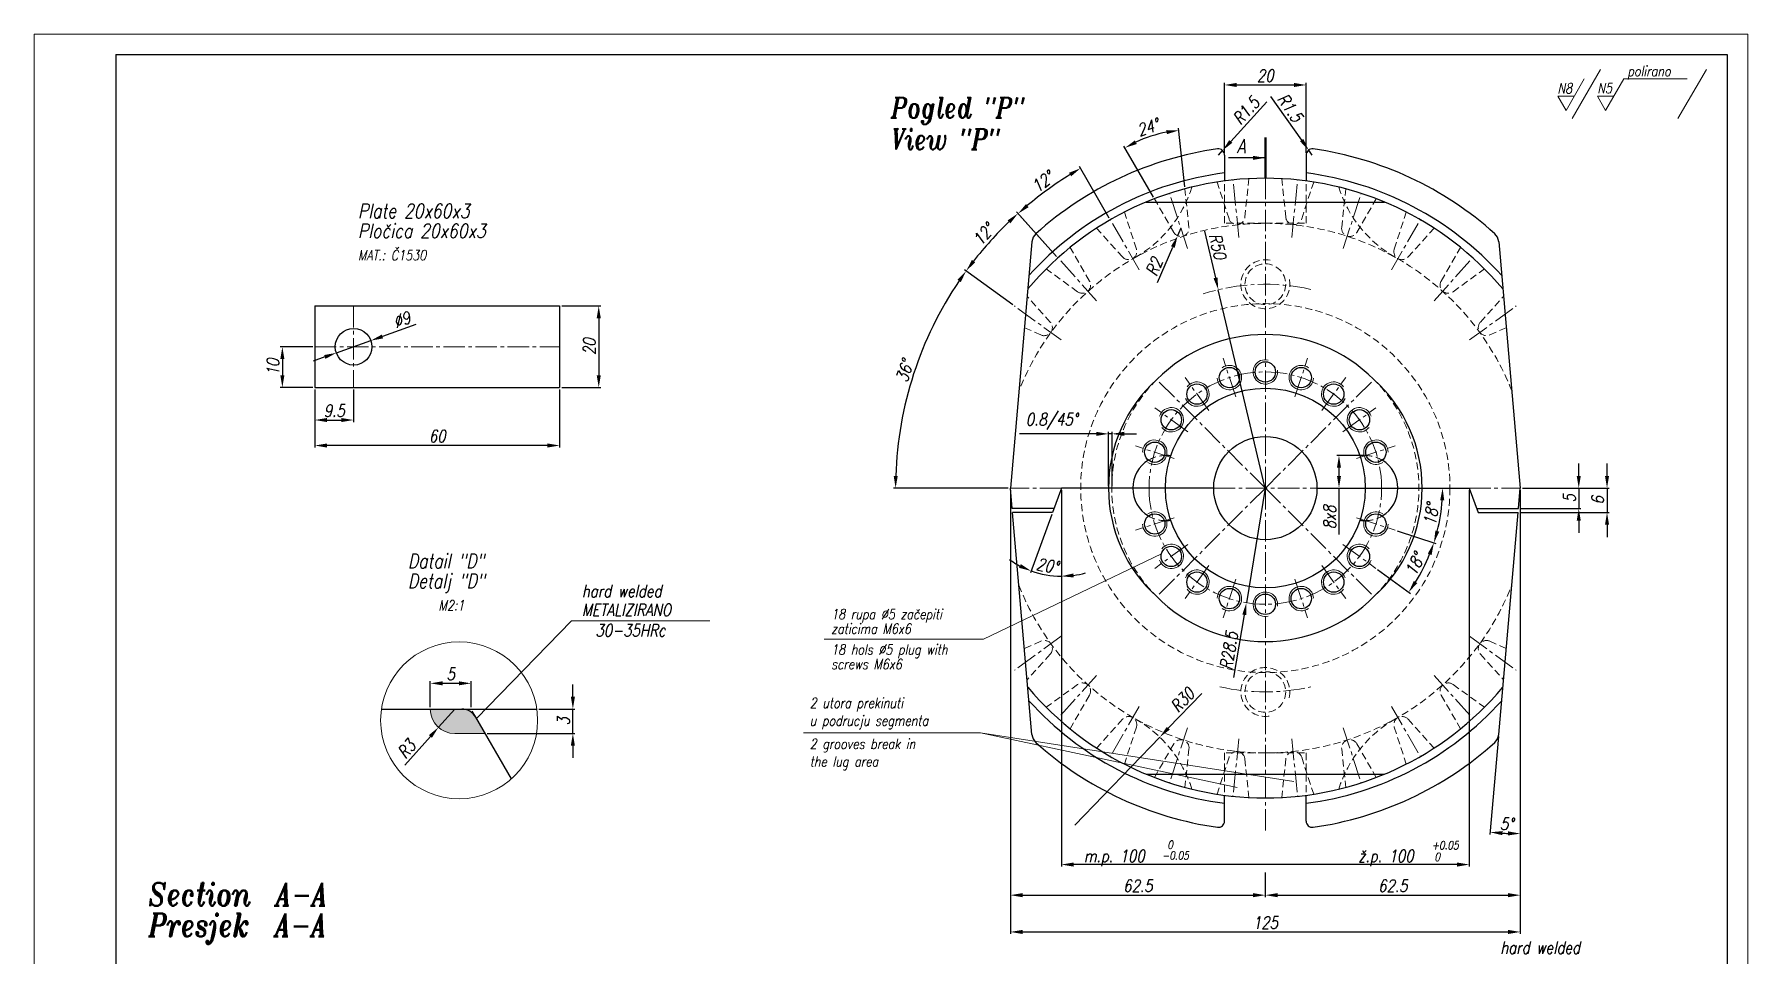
# Model space of a CAD drawing. Extents: x 39 to 1392, y 12 to 642.
# Drawn here: x 459.4 to 879.4, y 387.2 to 613 of the extents above; entities that cross this region are included whole.
import ezdxf

# ---------------------------------------------------------------- set-up
doc = ezdxf.new("R2010")
doc.units = 0
doc.header["$LTSCALE"] = 7
doc.header["$MEASUREMENT"] = 0
doc.linetypes.add('CENTER2', pattern=[1.125, 0.75, -0.125, 0.125, -0.125])
doc.linetypes.add('HIDDEN', pattern=[0.375, 0.25, -0.125])
doc.layers.get('0').update_dxf_attribs({"linetype": 'CONTINUOUS', "lineweight": 15})
for name, color, linetype, lineweight in [('1', 1, 'CENTER2', 15), ('2', 2, 'HIDDEN', 15), ('3', 3, 'CONTINUOUS', 30), ('4', 5, 'CONTINUOUS', 50), ('ENGLISH', 252, 'CONTINUOUS', 18)]:
    doc.layers.add(name, color=color, linetype=linetype, lineweight=lineweight)
doc.styles.add('ITALICT', font='ITALICT.shx', dxfattribs={"width": 0.8, "height": 3})
doc.dimstyles.get("Standard").update_dxf_attribs({"dimtxt": 3, "dimasz": 3, "dimexe": 0.5, "dimexo": 0.5, "dimgap": 0.8, "dimtad": 1, "dimdsep": 46, "dimtxsty": 'ITALICT', "dimcen": 0.09, "dimazin": 2, "dimtfac": 1, "dimtmove": 0, "dimatfit": 3, "dimfxl": 1, "dimtolj": 1, "dimtzin": 0, "dimarcsym": 0})

# ---------------------------------------------------------------- blocks, each defined once
blk = doc.blocks.new('*D4')
at = {"color": 0, "lineweight": -2}
for p, q in [((751.16, 583.84), (751.16, 601.02)), ((771.16, 583.84), (771.16, 601.02)), ((754.16, 600.52), (768.16, 600.52))]:
    blk.add_line(p, q, dxfattribs=at)
at = {"color": 0}
for points in [[(754.16, 601.02), (754.16, 600.02), (751.16, 600.52)], [(768.16, 601.02), (768.16, 600.02), (771.16, 600.52)]]:
    blk.add_solid(points, dxfattribs=at)
at = {"color": 0, "insert": (761.16, 602.82), "char_height": 3, "attachment_point": 5, "style": 'ITALICT'}
blk.add_mtext('\\A1;20', dxfattribs=at)
blk = doc.blocks.new('*D5')
at = {"color": 0, "lineweight": -2}
for p, q in [((740.46, 565.36), (739.67, 563.53)), ((734.77, 552.11), (738.49, 560.77))]:
    blk.add_line(p, q, dxfattribs=at)
at = {"color": 0}
blk.add_solid([(738.03, 560.97), (738.95, 560.57), (739.67, 563.53)], dxfattribs=at)
at = {"color": 0, "insert": (733.92, 555.96), "char_height": 3, "attachment_point": 5, "rotation": 66.7596, "style": 'ITALICT'}
blk.add_mtext('\\A1;R2', dxfattribs=at)
blk = doc.blocks.new('*D6')
at = {"color": 0, "lineweight": -2}
for p, q in [((719.71, 514.95), (700.94, 514.95)), ((722.71, 502.14), (722.71, 515.45)), ((723.59, 514.95), (722.71, 514.95)), ((723.59, 502.14), (723.59, 515.45)), ((726.59, 514.95), (729.59, 514.95))]:
    blk.add_line(p, q, dxfattribs=at)
at = {"color": 0}
for points in [[(719.71, 515.45), (719.71, 514.45), (722.71, 514.95)], [(726.59, 515.45), (726.59, 514.45), (723.59, 514.95)]]:
    blk.add_solid(points, dxfattribs=at)
at = {"color": 0, "insert": (708.83, 518.03), "char_height": 3, "attachment_point": 5, "style": 'ITALICT'}
blk.add_mtext('\\A1;0.8/45%%d', dxfattribs=at)
blk = doc.blocks.new('*D7')
at = {"color": 0, "lineweight": -2}
for p, q in [((837.99, 504.64), (837.99, 507.64)), ((824.16, 501.64), (838.49, 501.64)), ((837.99, 501.64), (837.99, 496.64)), ((823.73, 496.64), (838.49, 496.64)), ((837.99, 493.64), (837.99, 490.64))]:
    blk.add_line(p, q, dxfattribs=at)
at = {"color": 0}
for points in [[(837.49, 504.64), (838.49, 504.64), (837.99, 501.64)], [(837.49, 493.64), (838.49, 493.64), (837.99, 496.64)]]:
    blk.add_solid(points, dxfattribs=at)
at = {"color": 0, "insert": (835.69, 499.14), "char_height": 3, "attachment_point": 5, "rotation": 90, "style": 'ITALICT'}
blk.add_mtext('\\A1;5', dxfattribs=at)
blk = doc.blocks.new('*D8')
at = {"color": 0, "lineweight": -2}
for p, q in [((844.92, 504.64), (844.92, 507.64)), ((838.49, 501.64), (845.42, 501.64)), ((844.92, 501.64), (844.92, 495.64)), ((823.64, 495.64), (845.42, 495.64)), ((844.92, 492.64), (844.92, 489.64))]:
    blk.add_line(p, q, dxfattribs=at)
at = {"color": 0}
for points in [[(844.42, 504.64), (845.42, 504.64), (844.92, 501.64)], [(844.42, 492.64), (845.42, 492.64), (844.92, 495.64)]]:
    blk.add_solid(points, dxfattribs=at)
at = {"color": 0, "insert": (842.62, 498.64), "char_height": 3, "attachment_point": 5, "rotation": 90, "style": 'ITALICT'}
blk.add_mtext('\\A1;6', dxfattribs=at)
blk = doc.blocks.new('*D9')
at = {"color": 0, "lineweight": -2}
for p, q in [((709.98, 558.49), (700.19, 569.37)), ((699.27, 546.61), (687.44, 555.21))]:
    blk.add_line(p, q, dxfattribs=at)
blk.add_arc((761.16, 501.64), 90.63, 133.8967, 142.1033, dxfattribs=at)
at = {"color": 0}
for points in [[(697.99, 567.32), (698.67, 566.58), (700.52, 568.99)], [(690.05, 557.01), (689.25, 557.61), (687.84, 554.91)]]:
    blk.add_solid(points, dxfattribs=at)
at = {"color": 0, "insert": (692.11, 563.83), "char_height": 3, "attachment_point": 5, "rotation": 48, "style": 'ITALICT'}
blk.add_mtext('\\A1;12°', dxfattribs=at)
blk = doc.blocks.new('*D10')
at = {"color": 0, "lineweight": -2}
for p, q in [((722.91, 567.89), (715.62, 580.52)), ((709.98, 558.49), (700.22, 569.33))]:
    blk.add_line(p, q, dxfattribs=at)
blk.add_arc((761.16, 501.64), 90.58, 121.8976, 130.1024, dxfattribs=at)
at = {"color": 0}
for points in [[(713.04, 578.98), (713.56, 578.12), (715.87, 580.09)], [(703.14, 570.55), (702.49, 571.31), (700.55, 568.96)]]:
    blk.add_solid(points, dxfattribs=at)
at = {"color": 0, "insert": (706.57, 576.79), "char_height": 3, "attachment_point": 5, "rotation": 36, "style": 'ITALICT'}
blk.add_mtext('\\A1;12°', dxfattribs=at)
blk = doc.blocks.new('*D11')
at = {"color": 0, "lineweight": -2}
for p, q in [((746.22, 564.7), (748.94, 553.22)), ((761.16, 501.64), (749.64, 550.3))]:
    blk.add_line(p, q, dxfattribs=at)
at = {"color": 0}
blk.add_solid([(749.43, 553.33), (748.46, 553.1), (749.64, 550.3)], dxfattribs=at)
at = {"color": 0, "insert": (749.48, 560.95), "char_height": 3, "attachment_point": 5, "rotation": 283.33, "style": 'ITALICT'}
blk.add_mtext('\\A1;R50', dxfattribs=at)
blk = doc.blocks.new('*D12')
at = {"color": 0, "lineweight": -2}
for p, q in [((823.66, 461.79), (823.66, 416.4)), ((818.33, 440.71), (816.23, 416.72))]:
    blk.add_line(p, q, dxfattribs=at)
blk.add_arc((823.66, 501.64), 84.74, 267.0284, 267.9716, dxfattribs=at)
at = {"color": 0}
for points in [[(819.24, 416.52), (819.31, 417.51), (816.28, 417.22)], [(820.67, 417.45), (820.66, 416.45), (823.66, 416.9)]]:
    blk.add_solid(points, dxfattribs=at)
at = {"color": 0, "insert": (820.34, 419.27), "char_height": 3, "attachment_point": 5, "rotation": 357.6891, "style": 'ITALICT'}
blk.add_mtext('\\A1;5°', dxfattribs=at)
blk = doc.blocks.new('*D13')
at = {"color": 0, "lineweight": -2}
for p, q in [((698.66, 501.14), (698.66, 401.3)), ((761.16, 407.34), (761.16, 401.3)), ((701.66, 401.8), (758.16, 401.8))]:
    blk.add_line(p, q, dxfattribs=at)
at = {"color": 0}
for points in [[(701.66, 402.3), (701.66, 401.3), (698.66, 401.8)], [(758.16, 402.3), (758.16, 401.3), (761.16, 401.8)]]:
    blk.add_solid(points, dxfattribs=at)
at = {"color": 0, "insert": (729.91, 404.1), "char_height": 3, "attachment_point": 5, "style": 'ITALICT'}
blk.add_mtext('\\A1;62.5', dxfattribs=at)
blk = doc.blocks.new('*D14')
at = {"color": 0, "lineweight": -2}
for p, q in [((823.66, 501.14), (823.66, 401.3)), ((761.16, 407.34), (761.16, 401.3)), ((764.16, 401.8), (820.66, 401.8))]:
    blk.add_line(p, q, dxfattribs=at)
at = {"color": 0}
for points in [[(764.16, 402.3), (764.16, 401.3), (761.16, 401.8)], [(820.66, 402.3), (820.66, 401.3), (823.66, 401.8)]]:
    blk.add_solid(points, dxfattribs=at)
at = {"color": 0, "insert": (792.41, 404.1), "char_height": 3, "attachment_point": 5, "style": 'ITALICT'}
blk.add_mtext('\\A1;62.5', dxfattribs=at)
blk = doc.blocks.new('*D15')
at = {"color": 0, "lineweight": -2}
for p, q in [((698.66, 501.14), (698.66, 392.28)), ((823.66, 501.14), (823.66, 392.28)), ((701.66, 392.78), (820.66, 392.78))]:
    blk.add_line(p, q, dxfattribs=at)
at = {"color": 0}
for points in [[(701.66, 393.28), (701.66, 392.28), (698.66, 392.78)], [(820.66, 393.28), (820.66, 392.28), (823.66, 392.78)]]:
    blk.add_solid(points, dxfattribs=at)
at = {"color": 0, "insert": (761.16, 395.08), "char_height": 3, "attachment_point": 5, "style": 'ITALICT'}
blk.add_mtext('\\A1;125', dxfattribs=at)
blk = doc.blocks.new('*D46')
at = {"color": 0, "lineweight": -2}
for p, q in [((741.4, 575.54), (739.89, 589.89)), ((733.72, 573.04), (726.5, 585.54))]:
    blk.add_line(p, q, dxfattribs=at)
blk.add_arc((743.43, 556.22), 33.36, 101.1548, 114.8452, dxfattribs=at)
at = {"color": 0}
for points in [[(736.9, 589.44), (737.05, 588.45), (739.95, 589.39)], [(729.65, 586.04), (729.19, 586.93), (726.75, 585.1)]]:
    blk.add_solid(points, dxfattribs=at)
at = {"color": 0, "insert": (732.41, 590.13), "char_height": 3, "attachment_point": 5, "rotation": 18, "style": 'ITALICT'}
blk.add_mtext('\\A1;24°', dxfattribs=at)
blk = doc.blocks.new('*D48')
at = {"color": 0, "lineweight": -2}
for p, q in [((762.41, 597.73), (770.05, 587)), ((772.66, 583.34), (771.79, 584.56))]:
    blk.add_line(p, q, dxfattribs=at)
at = {"color": 0}
blk.add_solid([(770.46, 587.29), (769.65, 586.71), (771.79, 584.56)], dxfattribs=at)
at = {"color": 0, "insert": (767.23, 594.92), "char_height": 3, "attachment_point": 5, "rotation": 305.4766, "style": 'ITALICT'}
blk.add_mtext('\\A1;R1.5', dxfattribs=at)
blk = doc.blocks.new('*D49')
at = {"color": 0, "lineweight": -2}
for p, q in [((761.55, 596.42), (752.69, 586.67)), ((749.66, 583.34), (750.67, 584.45))]:
    blk.add_line(p, q, dxfattribs=at)
at = {"color": 0}
blk.add_solid([(752.32, 587), (753.06, 586.33), (750.67, 584.45)], dxfattribs=at)
at = {"color": 0, "insert": (756.43, 594.2), "char_height": 3, "attachment_point": 5, "rotation": 47.732, "style": 'ITALICT'}
blk.add_mtext('\\A1;R1.5', dxfattribs=at)
blk = doc.blocks.new('*D63')
at = {"color": 0, "lineweight": -2}
for p, q in [((711.16, 501.14), (711.16, 408.81)), ((811.16, 501.14), (811.16, 408.81)), ((808.16, 409.31), (714.16, 409.31))]:
    blk.add_line(p, q, dxfattribs=at)
at = {"color": 0}
for points in [[(714.16, 409.81), (714.16, 408.81), (711.16, 409.31)], [(808.16, 409.81), (808.16, 408.81), (811.16, 409.31)]]:
    blk.add_solid(points, dxfattribs=at)
blk = doc.blocks.new('*D64')
at = {"color": 0, "lineweight": -2}
for p, q in [((785.16, 509.64), (778.72, 509.64)), ((779.22, 506.64), (779.22, 504.64)), ((779.22, 501.64), (779.22, 490.3))]:
    blk.add_line(p, q, dxfattribs=at)
at = {"color": 0}
for points in [[(778.72, 506.64), (779.72, 506.64), (779.22, 509.64)], [(778.72, 504.64), (779.72, 504.64), (779.22, 501.64)]]:
    blk.add_solid(points, dxfattribs=at)
at = {"color": 0, "insert": (776.92, 494.47), "char_height": 3, "attachment_point": 5, "rotation": 90, "style": 'ITALICT'}
blk.add_mtext('\\A1;8x8', dxfattribs=at)
blk = doc.blocks.new('*D65')
at = {"color": 0, "lineweight": -2}
for p, q in [((588.69, 546.32), (598.27, 546.32)), ((597.77, 543.32), (597.77, 529.32)), ((588.69, 526.32), (598.27, 526.32))]:
    blk.add_line(p, q, dxfattribs=at)
at = {"color": 0}
for points in [[(597.27, 543.32), (598.27, 543.32), (597.77, 546.32)], [(597.27, 529.32), (598.27, 529.32), (597.77, 526.32)]]:
    blk.add_solid(points, dxfattribs=at)
at = {"color": 0, "insert": (595.47, 536.32), "char_height": 3, "attachment_point": 5, "rotation": 90, "style": 'ITALICT'}
blk.add_mtext('\\A1;20', dxfattribs=at)
blk = doc.blocks.new('*D66')
at = {"color": 0, "lineweight": -2}
for p, q in [((528.19, 525.82), (528.19, 511.59)), ((588.19, 525.82), (588.19, 511.59)), ((585.19, 512.09), (531.19, 512.09))]:
    blk.add_line(p, q, dxfattribs=at)
at = {"color": 0}
for points in [[(531.19, 512.59), (531.19, 511.59), (528.19, 512.09)], [(585.19, 512.59), (585.19, 511.59), (588.19, 512.09)]]:
    blk.add_solid(points, dxfattribs=at)
at = {"color": 0, "insert": (558.19, 514.39), "char_height": 3, "attachment_point": 5, "style": 'ITALICT'}
blk.add_mtext('\\A1;60', dxfattribs=at)
blk = doc.blocks.new('*D67')
at = {"color": 0, "lineweight": -2}
for p, q in [((528.19, 525.82), (528.19, 517.84)), ((537.69, 525.82), (537.69, 517.84)), ((531.19, 518.34), (534.69, 518.34))]:
    blk.add_line(p, q, dxfattribs=at)
at = {"color": 0}
for points in [[(531.19, 518.84), (531.19, 517.84), (528.19, 518.34)], [(534.69, 518.84), (534.69, 517.84), (537.69, 518.34)]]:
    blk.add_solid(points, dxfattribs=at)
at = {"color": 0, "insert": (532.94, 520.64), "char_height": 3, "attachment_point": 5, "style": 'ITALICT'}
blk.add_mtext('\\A1;9.5', dxfattribs=at)
blk = doc.blocks.new('*D68')
at = {"color": 0, "lineweight": -2}
for p, q in [((527.69, 536.32), (519.72, 536.32)), ((520.22, 533.32), (520.22, 529.32)), ((527.69, 526.32), (519.72, 526.32))]:
    blk.add_line(p, q, dxfattribs=at)
at = {"color": 0}
for points in [[(519.72, 533.32), (520.72, 533.32), (520.22, 536.32)], [(519.72, 529.32), (520.72, 529.32), (520.22, 526.32)]]:
    blk.add_solid(points, dxfattribs=at)
at = {"color": 0, "insert": (517.92, 531.32), "char_height": 3, "attachment_point": 5, "rotation": 90, "style": 'ITALICT'}
blk.add_mtext('\\A1;10', dxfattribs=at)
blk = doc.blocks.new('*D69')
at = {"color": 0, "lineweight": -2}
for p, q in [((533.45, 534.81), (541.93, 537.83)), ((552.97, 541.75), (544.76, 538.83)), ((530.62, 533.81), (527.8, 532.8))]:
    blk.add_line(p, q, dxfattribs=at)
at = {"color": 0}
for points in [[(544.59, 539.3), (544.92, 538.36), (541.93, 537.83)], [(530.46, 534.28), (530.79, 533.34), (533.45, 534.81)]]:
    blk.add_solid(points, dxfattribs=at)
at = {"color": 0, "insert": (549.5, 542.96), "char_height": 3, "attachment_point": 5, "rotation": 19.5748, "style": 'ITALICT'}
blk.add_mtext('\\A1;∅9', dxfattribs=at)
blk = doc.blocks.new('*D73')
at = {"color": 0, "lineweight": -2}
for p, q in [((699.27, 546.61), (687.43, 555.21)), ((698.16, 501.64), (670.03, 501.64))]:
    blk.add_line(p, q, dxfattribs=at)
blk.add_arc((761.16, 501.64), 90.64, 145.8965, 178.1035, dxfattribs=at)
at = {"color": 0}
for points in [[(685.7, 552.75), (686.52, 552.18), (687.84, 554.92)], [(671.07, 504.64), (670.07, 504.65), (670.53, 501.64)]]:
    blk.add_solid(points, dxfattribs=at)
at = {"color": 0, "insert": (672.77, 530.36), "char_height": 3, "attachment_point": 5, "rotation": 72, "style": 'ITALICT'}
blk.add_mtext('\\A1;36°', dxfattribs=at)
blk = doc.blocks.new('*D74')
at = {"color": 0, "lineweight": -2}
for p, q in [((745.56, 451.24), (737.38, 442.73)), ((714.5, 418.95), (735.3, 440.57))]:
    blk.add_line(p, q, dxfattribs=at)
at = {"color": 0}
blk.add_solid([(737.02, 443.08), (737.74, 442.39), (735.3, 440.57)], dxfattribs=at)
at = {"color": 0, "insert": (740.85, 449.66), "char_height": 3, "attachment_point": 5, "rotation": 46.1102, "style": 'ITALICT'}
blk.add_mtext('\\A1;R30', dxfattribs=at)
blk = doc.blocks.new('*D87')
at = {"color": 0, "lineweight": -2}
for p, q in [((761.16, 501.64), (756.51, 473.53)), ((753.48, 455.2), (756.02, 470.57))]:
    blk.add_line(p, q, dxfattribs=at)
at = {"color": 0}
blk.add_solid([(755.53, 470.65), (756.52, 470.49), (756.51, 473.53)], dxfattribs=at)
at = {"color": 0, "insert": (752.24, 461.78), "char_height": 3, "attachment_point": 5, "rotation": 80.6045, "style": 'ITALICT'}
blk.add_mtext('\\A1;R28.5', dxfattribs=at)
blk = doc.blocks.new('*D88')
at = {"color": 0, "lineweight": -2}
blk.add_line((793.5, 491.14), (802.97, 488.06), dxfattribs=at)
blk.add_arc((761.16, 501.64), 43.46, 345.9561, 356.0439, dxfattribs=at)
at = {"color": 0}
for points in [[(804.02, 498.66), (805.02, 498.63), (804.62, 501.64)], [(803.8, 490.96), (802.84, 491.24), (802.49, 488.22)]]:
    blk.add_solid(points, dxfattribs=at)
at = {"color": 0, "insert": (801.81, 495.21), "char_height": 3, "attachment_point": 5, "rotation": 81, "style": 'ITALICT'}
blk.add_mtext('\\A1;18°', dxfattribs=at)
blk = doc.blocks.new('*D89')
at = {"color": 0, "lineweight": -2}
for p, q in [((793.5, 491.14), (802.95, 488.07)), ((788.67, 481.66), (796.71, 475.82))]:
    blk.add_line(p, q, dxfattribs=at)
blk.add_arc((761.16, 501.64), 43.43, 327.9583, 338.0417, dxfattribs=at)
at = {"color": 0}
for points in [[(800.98, 485.57), (801.92, 485.23), (802.47, 488.22)], [(798.4, 478.32), (797.57, 478.88), (796.3, 476.11)]]:
    blk.add_solid(points, dxfattribs=at)
at = {"color": 0, "insert": (797.81, 482.97), "char_height": 3, "attachment_point": 5, "rotation": 63, "style": 'ITALICT'}
blk.add_mtext('\\A1;18°', dxfattribs=at)
blk = doc.blocks.new('*D90')
at = {"color": 0, "lineweight": -2}
for p, q in [((711.16, 500.64), (711.16, 479.52)), ((708.81, 495.17), (703.6, 480.85))]:
    blk.add_line(p, q, dxfattribs=at)
for start, end in [(234.0919, 242.0459), (250, 270), (277.9541, 285.9081)]:
    blk.add_arc((711.16, 501.64), 21.63, start, end, dxfattribs=at)
at = {"color": 0}
for points in [[(701.23, 483), (700.82, 482.08), (703.77, 481.32)], [(714.19, 479.73), (714.12, 480.72), (711.16, 480.02)]]:
    blk.add_solid(points, dxfattribs=at)
at = {"color": 0, "insert": (707.73, 482.62), "char_height": 3, "attachment_point": 5, "rotation": 349.7577, "style": 'ITALICT'}
blk.add_mtext('\\A1;20°', dxfattribs=at)
blk = doc.blocks.new('*D99')
at = {"color": 0, "lineweight": -2}
for p, q in [((562.48, 447.45), (558.49, 442.97)), ((550.25, 433.7), (556.5, 440.72))]:
    blk.add_line(p, q, dxfattribs=at)
at = {"color": 0}
blk.add_solid([(556.13, 441.06), (556.87, 440.39), (558.49, 442.97)], dxfattribs=at)
at = {"color": 0, "insert": (550.66, 437.62), "char_height": 3, "attachment_point": 5, "rotation": 48.3481, "style": 'ITALICT'}
blk.add_mtext('\\A1;R3', dxfattribs=at)
blk = doc.blocks.new('*D100')
at = {"color": 0, "lineweight": -2}
for p, q in [((591.43, 450.45), (591.43, 453.45)), ((583.08, 447.45), (591.93, 447.45)), ((591.43, 441.45), (591.43, 447.45)), ((570.44, 441.45), (591.93, 441.45)), ((591.43, 438.45), (591.43, 435.45))]:
    blk.add_line(p, q, dxfattribs=at)
at = {"color": 0}
for points in [[(590.93, 450.45), (591.93, 450.45), (591.43, 447.45)], [(590.93, 438.45), (591.93, 438.45), (591.43, 441.45)]]:
    blk.add_solid(points, dxfattribs=at)
at = {"color": 0, "insert": (589.13, 444.45), "char_height": 3, "attachment_point": 5, "rotation": 90, "style": 'ITALICT'}
blk.add_mtext('\\A1;3', dxfattribs=at)
blk = doc.blocks.new('*D101')
at = {"color": 0, "lineweight": -2}
for p, q in [((556.48, 447.95), (556.48, 454.26)), ((559.48, 453.76), (563.48, 453.76)), ((566.48, 447.95), (566.48, 454.26))]:
    blk.add_line(p, q, dxfattribs=at)
at = {"color": 0}
for points in [[(559.48, 454.26), (559.48, 453.26), (556.48, 453.76)], [(563.48, 454.26), (563.48, 453.26), (566.48, 453.76)]]:
    blk.add_solid(points, dxfattribs=at)
at = {"color": 0, "insert": (561.48, 456.06), "char_height": 3, "attachment_point": 5, "style": 'ITALICT'}
blk.add_mtext('\\A1;5', dxfattribs=at)

msp = doc.modelspace()

# ---------------------------------------------------------------- hatches: boundary and pattern name
h = msp.add_hatch(color=256)
h.dxf.hatch_style = 1
h.paths.add_polyline_path([(569.9442, 441.4484), (567.6348, 445.4484, 0.26794919), (564.1707, 447.4484), (556.4801, 447.4484, 0.41421356), (562.4801, 441.4484)])

# ---------------------------------------------------------------- linework, layer by layer
for p, q in [((459.4079, 612.9628), (459.4079, 12.3608)), ((459.4079, 612.9628), (879.4079, 612.9628)), ((879.4079, 612.9628), (879.4079, 12.3608)), ((839.3242, 602.0084), (834.8661, 594.2867)), ((843.3166, 604.3451), (836.354, 592.2855)), ((849.0134, 602.0084), (844.5553, 594.2867)), ((849.0134, 602.0084), (864.5905, 602.0084)), ((869.2749, 604.3451), (862.3123, 592.2855)), ((832.8626, 597.7569), (836.8696, 597.7569)), ((834.8661, 594.2867), (832.8626, 597.7569)), ((842.5518, 597.7569), (846.5588, 597.7569)), ((844.5553, 594.2867), (842.5518, 597.7569)), ((692.0413, 464.6299), (735.6846, 485.5092)), ((591.0814, 469.0743), (567.8376, 445.0972)), ((625.0301, 469.0743), (591.0814, 469.0743)), ((653.0171, 464.6299), (692.0413, 464.6299)), ((562.4801, 441.4484), (569.9442, 441.4484)), ((647.9492, 441.5866), (691.3542, 441.5866)), ((768.1589, 429.6477), (691.3542, 441.5866)), ((691.3542, 441.5866), (754.298, 428.1823))]:
    msp.add_line(p, q)
msp.add_circle((563.545, 444.6808), 19.2369)
for centre, radius, start, end in [((752.3573, 528.7492), 3, 182.315932, 125.92906), ((761.1642, 530.1441), 3, 76.032131, 8.795475), ((769.9712, 528.7492), 3, 54.07094, 357.684068), ((744.4124, 524.7011), 3, 200.315932, 143.92906), ((777.9161, 524.7011), 3, 36.07094, 339.684068), ((738.1073, 518.3959), 3, 218.315932, 161.92906), ((784.2212, 518.3959), 3, 18.07094, 321.684068), ((734.0591, 510.4511), 3, 236.315932, 179.92906), ((788.2694, 510.4511), 3, 0.07094, 303.684068), ((734.0591, 492.8371), 3, 180.07094, 123.684068), ((788.2694, 492.8371), 3, 56.315932, 359.92906), ((738.1073, 484.8922), 3, 198.07094, 141.684068), ((784.2212, 484.8922), 3, 38.315932, 341.92906), ((744.4124, 478.5871), 3, 216.07094, 159.684068), ((777.9161, 478.5871), 3, 20.315932, 323.92906), ((752.3573, 474.539), 3, 234.07094, 177.684068), ((761.1642, 473.1441), 3, 351.204525, 283.967869), ((769.9712, 474.539), 3, 2.315932, 305.92906), ((562.4801, 447.4484), 6, 180, 270)]:
    msp.add_arc(centre, radius, start, end)
at = {"layer": '1'}
for p, q in [((761.1642, 501.6441), (761.1642, 586.4283)), ((754.7007, 563.1402), (753.2201, 577.2277)), ((767.6277, 563.1402), (769.1084, 577.2277)), ((742.0562, 560.4525), (737.6789, 573.9244)), ((780.2723, 560.4525), (784.6495, 573.9244)), ((730.2468, 555.1946), (723.1642, 567.462)), ((792.0817, 555.1946), (799.1642, 567.462)), ((719.7886, 547.5963), (710.3103, 558.1231)), ((802.5398, 547.5963), (812.0182, 558.1231)), ((537.6898, 546.3207), (537.6898, 526.3207)), ((711.1388, 537.9897), (699.6789, 546.3157)), ((811.1897, 537.9897), (822.6495, 546.3157)), ((528.1898, 536.3207), (588.1898, 536.3207)), ((753.9023, 523.9939), (750.8122, 533.5045)), ((768.4261, 523.9939), (771.5163, 533.5045)), ((761.1642, 501.6441), (734.5417, 528.2666)), ((747.3513, 520.656), (741.4734, 528.7461)), ((761.1642, 501.6441), (787.7868, 528.2666)), ((774.9772, 520.656), (780.855, 528.7461)), ((742.1523, 515.457), (734.0622, 521.3349)), ((780.1761, 515.457), (788.2663, 521.3349)), ((738.8144, 508.906), (729.3038, 511.9961)), ((783.5141, 508.906), (793.0246, 511.9961)), ((711.1642, 501.6441), (698.6642, 501.6441)), ((761.1642, 501.6441), (734.5417, 475.0215)), ((748.5142, 501.6441), (773.8142, 501.6441)), ((761.1642, 501.6441), (787.7868, 475.0215)), ((761.1642, 501.6441), (761.1642, 416.8599)), ((811.1642, 501.6441), (823.6642, 501.6441)), ((738.8144, 494.3822), (729.3038, 491.292)), ((783.5141, 494.3822), (793.0246, 491.292)), ((742.1523, 487.8311), (734.0622, 481.9533)), ((780.1761, 487.8311), (788.2663, 481.9533)), ((747.3513, 482.6322), (741.4734, 474.542)), ((753.9023, 479.2942), (750.8122, 469.7837)), ((768.4261, 479.2942), (771.5163, 469.7837)), ((774.9772, 482.6322), (780.855, 474.542)), ((711.1388, 465.2984), (699.6789, 456.9724)), ((811.1897, 465.2984), (822.6495, 456.9724)), ((719.7886, 455.6918), (710.3103, 445.1651)), ((802.5398, 455.6918), (812.0182, 445.1651)), ((730.2468, 448.0935), (723.1642, 435.8261)), ((792.0817, 448.0935), (799.1642, 435.8261)), ((742.0562, 442.8356), (737.6789, 429.3638)), ((780.2723, 442.8356), (784.6495, 429.3638)), ((754.7007, 440.1479), (753.2201, 426.0604)), ((767.6277, 440.1479), (769.1084, 426.0604))]:
    msp.add_line(p, q, dxfattribs=at)
for radius, start, end in [(50, 77.077478, 107.769949), (28.5, 0.000016, 179.999984), (28.5, 180.000016, 359.999984), (50, 257.077478, 282.922522)]:
    msp.add_arc((761.1642, 501.6441), radius, start, end, dxfattribs=at)
at = {"layer": '2'}
for p, q in [((752.2587, 567.659), (749.3163, 576.7149)), ((751.1642, 566.5941), (751.1642, 576.9833)), ((756.1499, 568.068), (757.1452, 577.5377)), ((766.1786, 568.068), (765.1833, 577.5377)), ((770.0698, 567.659), (773.0122, 576.7149)), ((771.1642, 566.5941), (771.1642, 576.9833)), ((738.728, 564.3648), (733.9671, 572.6111)), ((742.4491, 565.5739), (741.4538, 575.0436)), ((779.8793, 565.5739), (780.8746, 575.0436)), ((783.6004, 564.3648), (788.3614, 572.6111)), ((729.5663, 560.2858), (726.6239, 569.3417)), ((792.7621, 560.2858), (795.7046, 569.3417)), ((726.1779, 558.3295), (719.8065, 565.4057)), ((761.1642, 566.5941), (751.1642, 566.5941)), ((761.1642, 566.5941), (771.1642, 566.5941)), ((796.1505, 558.3295), (802.5219, 565.4057)), ((718.0645, 552.4348), (713.3036, 560.681)), ((804.2639, 552.4348), (809.0249, 560.681)), ((715.1569, 549.8167), (707.4535, 555.4136)), ((807.1716, 549.8167), (814.8749, 555.4136)), ((708.4464, 542.3639), (702.7776, 548.6598)), ((813.8821, 542.3639), (819.5509, 548.6598)), ((706.1466, 539.1986), (702.1072, 540.9971)), ((816.1818, 539.1986), (820.2213, 540.9971)), ((706.1466, 464.0895), (702.1072, 462.2911)), ((816.1818, 464.0895), (820.2213, 462.2911)), ((708.4464, 460.9242), (702.7776, 454.6283)), ((813.8821, 460.9242), (819.5509, 454.6283)), ((715.1569, 453.4714), (707.4535, 447.8746)), ((718.0645, 450.8534), (713.3036, 442.6071)), ((804.2639, 450.8534), (809.0249, 442.6071)), ((807.1716, 453.4714), (814.8749, 447.8746)), ((567.6348, 445.4484), (566.4801, 447.4484)), ((726.1779, 444.9586), (719.8065, 437.8825)), ((729.5663, 443.0023), (726.6239, 433.9465)), ((792.7621, 443.0023), (795.7046, 433.9465)), ((796.1505, 444.9586), (802.5219, 437.8825)), ((738.728, 438.9233), (733.9671, 430.6771)), ((742.4491, 437.7142), (741.4538, 428.2445)), ((779.8793, 437.7142), (780.8746, 428.2445)), ((783.6004, 438.9233), (788.3614, 430.6771)), ((752.2587, 435.6291), (749.3163, 426.5733)), ((751.1642, 436.6941), (751.1642, 426.3048)), ((761.1642, 436.6941), (751.1642, 436.6941)), ((756.1499, 435.2202), (757.1452, 425.7504)), ((761.1642, 436.6941), (771.1642, 436.6941)), ((766.1786, 435.2202), (765.1833, 425.7504)), ((770.0698, 435.6291), (773.0122, 426.5733)), ((771.1642, 436.6941), (771.1642, 426.3048))]:
    msp.add_line(p, q, dxfattribs=at)
for centre, radius in [((761.1642, 551.6441), 5), ((761.1642, 501.6441), 45.25), ((761.1642, 451.6441), 5)]:
    msp.add_circle(centre, radius, dxfattribs=at)
for centre, radius, start, end in [((714.5008, 584.3364), 30, 299.436134, 342.833101), ((807.8277, 584.3364), 30, 197.166899, 240.563866), ((754.1608, 568.277), 2, 198, 354), ((768.1676, 568.277), 2, 186, 342), ((761.1642, 501.6441), 64.95, 21.540868, 158.459132), ((740.4601, 565.3648), 2, 210, 6), ((781.8684, 565.3648), 2, 174, 330), ((727.6642, 559.6678), 2, 222, 18), ((794.6642, 559.6678), 2, 162, 318), ((761.1642, 551.6441), 6, 78.435826, 13.869365), ((716.3325, 551.4348), 2, 234, 30), ((805.996, 551.4348), 2, 150, 306), ((706.9601, 541.0257), 2, 246, 42), ((815.3684, 541.0257), 2, 138, 294), ((761.1642, 501.6441), 37.65, 134.999991, 225), ((761.1642, 501.6441), 37.65, 315, 45.000009), ((736.6642, 501.6441), 8, 87.973442, 121.23613), ((785.6642, 501.6441), 8, 58.76387, 92.026558), ((736.6642, 501.6441), 8, 238.763775, 268.279611), ((785.6642, 501.6441), 8, 271.720389, 301.236225), ((761.1642, 501.6441), 64.95, 201.540868, 338.459132), ((706.9601, 462.2625), 2, 318, 114), ((815.3684, 462.2625), 2, 66, 222), ((716.3325, 451.8534), 2, 330, 126), ((761.1642, 451.6441), 6, 346.130635, 281.564174), ((805.996, 451.8534), 2, 54, 210), ((727.6642, 443.6204), 2, 342, 138), ((794.6642, 443.6204), 2, 42, 198), ((714.5008, 418.9517), 30, 17.166899, 60.563866), ((807.8277, 418.9517), 30, 119.436134, 162.833101), ((740.4601, 437.9233), 2, 354, 150), ((754.1608, 435.0111), 2, 6, 162), ((768.1676, 435.0111), 2, 18, 174), ((781.8684, 437.9233), 2, 30, 186)]:
    msp.add_arc(centre, radius, start, end, dxfattribs=at)
at = {"layer": '3'}
for p, q in [((479.4079, 607.9628), (479.4079, 17.3608)), ((479.4079, 607.9628), (874.4079, 607.9628)), ((874.4079, 607.9628), (874.4079, 17.3608)), ((751.1642, 583.3386), (751.1642, 576.9833)), ((771.1642, 583.3386), (771.1642, 576.9833)), ((731.9242, 571.7941), (790.4042, 571.7941)), ((703.9515, 562.0782), (698.6642, 501.6441)), ((818.3769, 562.0782), (823.6642, 501.6441)), ((528.1898, 546.3207), (588.1898, 546.3207)), ((528.1898, 546.3207), (528.1898, 526.3207)), ((588.1898, 546.3207), (588.1898, 526.3207)), ((528.1898, 526.3207), (588.1898, 526.3207)), ((699.1017, 496.6441), (698.6642, 501.6441)), ((711.1642, 501.6441), (708.9804, 495.6441)), ((748.5142, 501.6441), (711.1642, 501.6441)), ((773.8142, 501.6441), (811.1642, 501.6441)), ((811.1642, 501.6441), (813.3481, 495.6441)), ((823.2268, 496.6441), (823.6642, 501.6441)), ((709.3444, 496.6441), (699.1017, 496.6441)), ((703.9515, 441.21), (699.1892, 495.6441)), ((708.9804, 495.6441), (699.1892, 495.6441)), ((812.9841, 496.6441), (823.2268, 496.6441)), ((813.3481, 495.6441), (823.1393, 495.6441)), ((818.3769, 441.21), (823.1393, 495.6441)), ((544.5082, 447.4484), (582.5818, 447.4484)), ((576.3608, 430.3345), (567.6348, 445.4484)), ((731.9242, 431.4941), (790.4042, 431.4941)), ((751.1642, 419.9495), (751.1642, 426.3048)), ((771.1642, 419.9495), (771.1642, 426.3048))]:
    msp.add_line(p, q, dxfattribs=at)
for centre, radius in [((537.6898, 536.3207), 4.5), ((752.3573, 528.7492), 2.5), ((761.1642, 530.1441), 2.5), ((769.9712, 528.7492), 2.5), ((761.1642, 501.6441), 24.5), ((744.4124, 524.7011), 2.5), ((777.9161, 524.7011), 2.5), ((738.1073, 518.3959), 2.5), ((784.2212, 518.3959), 2.5), ((734.0591, 510.4511), 2.5), ((761.1642, 501.6441), 12.65), ((788.2694, 510.4511), 2.5), ((734.0591, 492.8371), 2.5), ((788.2694, 492.8371), 2.5), ((738.1073, 484.8922), 2.5), ((784.2212, 484.8922), 2.5), ((744.4124, 478.5871), 2.5), ((777.9161, 478.5871), 2.5), ((752.3573, 474.539), 2.5), ((761.1642, 473.1441), 2.5), ((769.9712, 474.539), 2.5)]:
    msp.add_circle(centre, radius, dxfattribs=at)
for centre, radius, start, end in [((761.1642, 501.6441), 84, 98.012778, 132.023361), ((749.6642, 583.3386), 1.5, 0, 98.012778), ((772.6642, 583.3386), 1.5, 81.987222, 180), ((761.1642, 501.6441), 84, 47.976639, 81.987222), ((761.1642, 501.6441), 76, 39.991307, 140.008693), ((761.1642, 501.6441), 77.95, 97.370637, 138.01042), ((761.1642, 501.6441), 77.95, 41.98958, 82.629363), ((706.9401, 561.8167), 3, 132.023361, 175), ((815.3884, 561.8167), 3, 5, 47.976639), ((761.1642, 501.6441), 37.65, 44.999975, 134.999975), ((758.5906, 501.6441), 35.8763, 132.092389, 227.907639), ((763.7379, 501.6441), 35.8763, 312.092361, 47.907611), ((736.6642, 501.6441), 8, 121.23613, 238.763775), ((736.6642, 501.6441), 8, 80.603523, 87.973442), ((785.6642, 501.6441), 8, 92.026558, 99.396477), ((785.6642, 501.6441), 8, 301.236225, 58.76387), ((736.6642, 501.6441), 8, 268.279611, 279.396477), ((785.6642, 501.6441), 8, 260.603523, 271.720389), ((761.1642, 501.6441), 37.65, 224.999999, 315.000025), ((761.1642, 501.6441), 76, 219.991307, 320.008693), ((761.1642, 501.6441), 77.95, 221.98958, 262.629363), ((761.1642, 501.6441), 77.95, 277.370637, 318.01042), ((564.1707, 443.4484), 4, 30, 90), ((706.9401, 441.4714), 3, 185, 227.976639), ((815.3884, 441.4714), 3, 312.023361, 355), ((761.1642, 501.6441), 84, 227.976639, 261.987222), ((761.1642, 501.6441), 84, 278.012778, 312.023361), ((749.6642, 419.9495), 1.5, 261.987222, 0), ((772.6642, 419.9495), 1.5, 180, 278.012778)]:
    msp.add_arc(centre, radius, start, end, dxfattribs=at)
at = {"layer": '4'}
msp.add_line((761.1642, 587.6441), (761.1642, 577.6441), dxfattribs=at)

# ---------------------------------------------------------------- texts
at = {"style": 'ITALICT', "width": 0.8}
for s, height, p in [('polirano', 2.5, (849.898, 602.6764)), ('N8', 2.5, (832.7684, 598.455)), ('N5', 2.5, (842.5463, 598.4995)), ('Pogled "P"', 5, (669.3861, 592.4706)), ('A', 3.5, (754.1202, 583.7695)), ('Pločica 20x60x3', 3.5, (538.7476, 562.9928)), ('MAT.: Č1530', 2.5, (538.7476, 557.5238)), ('Detalj "D"', 3.5, (550.9737, 477.1185)), ('M2:1', 2.5, (558.5158, 471.6495)), ('METALIZIRANO', 3, (593.5965, 470.2736)), ('18 rupa %%C5 začepiti', 2.5, (654.7469, 469.4765)), ('30-35HRc', 3, (596.9574, 465.2653)), ('zaticima M6x6', 2.5, (654.7469, 465.9077)), ('2 utora prekinuti', 2.5, (649.4874, 447.6986)), ('u podrucju segmenta', 2.5, (649.4874, 443.3605)), ('m.p. 100', 3, (716.6909, 409.9104)), ('-0.05', 2, (735.8273, 410.5325)), ('  0', 2, (734.9493, 413.1714)), ('ž.p. 100', 3, (783.9458, 409.9104)), ('+0.05', 2, (801.9611, 413.0348)), ('  0', 2, (800.4237, 410.1575)), ('Presjek  A-A', 5.625, (487.3933, 391.6677))]:
    msp.add_text(s, height=height, dxfattribs=at).set_placement(p)
at = {"layer": 'ENGLISH', "style": 'ITALICT', "width": 0.8}
for s, height, p in [('View "P"', 5, (669.3861, 584.7305)), ('Plate 20x60x3', 3.5, (538.7476, 567.8864)), ('Datail "D"', 3.5, (550.9737, 482.0121)), ('hard welded', 3, (593.5965, 474.8931)), ('18 hols %%C5 plug with', 2.5, (654.7469, 460.7965)), ('screws M6x6', 2.5, (654.7469, 457.2277)), ('2 grooves break in', 2.5, (649.4874, 437.6699)), ('the lug area', 2.5, (649.4874, 433.3318)), ('Section  A-A', 5.625, (487.3933, 399.2132)), ('hard welded', 3, (818.739, 387.4345))]:
    msp.add_text(s, height=height, dxfattribs=at).set_placement(p)

# ---------------------------------------------------------------- dimensions: what is measured, and where the dimension line sits
for base, p1, p2, picture, middle in [((771.1642, 600.5166), (751.1642, 583.3386), (771.1642, 583.3386), '*D4', (761.1642, 602.8166)), ((528.1898, 512.0882), (588.1898, 526.3207), (528.1898, 526.3207), '*D66', (558.1898, 514.3882)), ((537.6898, 518.3397), (528.1898, 526.3207), (537.6898, 526.3207), '*D67', (532.9398, 520.6397)), ((761.1642, 401.8019), (698.6642, 501.6441), (761.1642, 407.8356), '*D13', (729.9142, 404.1019)), ((823.6642, 392.7824), (698.6642, 501.6441), (823.6642, 501.6441), '*D15', (761.1642, 395.0824))]:
    dim = msp.add_linear_dim(base=base, p1=p1, p2=p2, dimstyle='Standard')
    dim.commit()
    dim.dimension.update_dxf_attribs({"geometry": picture, "text_midpoint": middle})
for center, mpoint, picture, middle in [((749.6642, 583.3386), (750.6731, 584.4486), '*D49', (756.4274, 594.1991)), ((772.6642, 583.3386), (771.7937, 584.5601), '*D48', (765.3599, 593.5878)), ((761.1642, 501.6441), (749.6363, 550.297), '*D11', (749.4765, 560.9471)), ((761.1642, 501.6441), (756.5116, 473.5264), '*D87', (752.2369, 461.781)), ((714.5008, 418.9517), (735.299, 440.5719), '*D74', (740.8515, 449.6615))]:
    dim = msp.add_radius_dim(center=center, mpoint=mpoint, dimstyle='Standard')
    dim.commit()
    dim.dimension.update_dxf_attribs({"geometry": picture, "text_midpoint": middle})
for base, line1, line2, picture, middle in [((735.363, 588.5819), ((742.4491, 565.5739), (741.4538, 575.0436)), ((738.728, 564.3648), (733.9671, 572.6111)), '*D46', (732.4142, 590.1275)), ((710.5105, 576.7413), ((730.2468, 555.1946), (723.1642, 567.462)), ((719.7886, 547.5963), (710.3103, 558.1231)), '*D10', (706.5686, 576.7885)), ((695.9717, 564.5997), ((719.7886, 547.5963), (710.3103, 558.1231)), ((711.1388, 537.9897), (699.6789, 546.3157)), '*D9', (692.1051, 563.8252)), ((678.3613, 538.5103), ((711.1642, 501.6441), (698.6642, 501.6441)), ((711.1388, 537.9897), (699.6789, 546.3157)), '*D73', (672.7739, 530.3638)), ((803.6714, 492.6089), ((783.5141, 494.3822), (793.0246, 491.292)), ((773.8142, 501.6441), (811.1642, 501.6441)), '*D88', (801.8143, 495.2057)), ((798.7789, 479.9272), ((780.1761, 487.8311), (788.2663, 481.9533)), ((783.5141, 494.3822), (793.0246, 491.292)), '*D89', (797.8146, 482.9698))]:
    dim = msp.add_angular_dim_2l(base=base, line1=line1, line2=line2, dimstyle='Standard')
    dim.commit()
    dim.dimension.update_dxf_attribs({"geometry": picture, "text_midpoint": middle})
dim = msp.add_radius_dim(center=(740.4601, 565.3648), mpoint=(739.6709, 563.5271), dimstyle='Standard')
dim.commit()
dim.dimension.update_dxf_attribs({"geometry": '*D5', "text_midpoint": (736.0309, 555.0508), "dimtype": 164})
for base, p1, p2, angle, picture, middle in [((597.7688, 526.3207), (588.1898, 546.3207), (588.1898, 526.3207), 90, '*D65', (595.4688, 536.3207)), ((520.2215, 526.3207), (528.1898, 536.3207), (528.1898, 526.3207), 90, '*D68', (517.9215, 531.3207)), ((844.9165, 495.6441), (837.9857, 501.6441), (823.1393, 495.6441), 270, '*D8', (842.6165, 498.6441)), ((837.9857, 496.6441), (823.6642, 501.6441), (823.2268, 496.6441), 270, '*D7', (835.6857, 499.1441))]:
    dim = msp.add_linear_dim(base=base, p1=p1, p2=p2, angle=angle, dimstyle='Standard')
    dim.commit()
    dim.dimension.update_dxf_attribs({"geometry": picture, "text_midpoint": middle})
dim = msp.add_diameter_dim_2p(p1=(533.4498, 534.813), p2=(541.9297, 537.8283), dimstyle='Standard')
dim.commit()
dim.dimension.update_dxf_attribs({"geometry": '*D69', "text_midpoint": (549.5044, 542.9629)})
dim = msp.add_linear_dim(base=(723.5892, 514.9487), p1=(722.7142, 501.6441), p2=(723.5892, 501.6441), text='0.8/45%%d', dimstyle='Standard')
dim.commit()
dim.dimension.update_dxf_attribs({"geometry": '*D6', "text_midpoint": (708.8285, 514.9487), "dimtype": 160})
dim = msp.add_linear_dim(base=(779.2187, 501.6441), p1=(785.6642, 509.6441), p2=(779.2187, 501.6441), angle=90, text='<>x8', dimstyle='Standard')
dim.commit()
dim.dimension.update_dxf_attribs({"geometry": '*D64', "text_midpoint": (776.9187, 494.4726)})
for base, line1, line2, picture, middle in [((708.6535, 480.1629), ((711.1642, 501.6441), (708.9804, 495.6441)), ((711.1642, 501.6441), (711.1642, 501.1441)), '*D90', (707.3187, 480.3613)), ((818.7368, 417.0439), ((818.3769, 441.21), (823.6205, 501.1441)), ((823.6642, 501.6441), (823.6642, 462.2911)), '*D12', (820.2473, 416.9695))]:
    dim = msp.add_angular_dim_2l(base=base, line1=line1, line2=line2, dimstyle='Standard')
    dim.commit()
    dim.dimension.update_dxf_attribs({"geometry": picture, "text_midpoint": middle, "dimtype": 162})
dim = msp.add_linear_dim(base=(711.1642, 409.3053), p1=(811.1642, 501.6441), p2=(711.1642, 501.6441), text=' ', dimstyle='Standard')
dim.commit()
dim.dimension.update_dxf_attribs({"geometry": '*D63', "text_midpoint": (761.1642, 409.3053)})
for base, p1, p2, override, picture, middle in [((823.6642, 401.8019), (761.1642, 407.8356), (823.6642, 501.6441), {"dimtmove": 1}, '*D14', (792.4142, 404.1019)), ((566.4801, 453.7637), (556.4801, 447.4484), (566.4801, 447.4484), {"dimlfac": 0.5}, '*D101', (561.4801, 456.0637))]:
    dim = msp.add_linear_dim(base=base, p1=p1, p2=p2, dimstyle='Standard', override=override)
    dim.commit()
    dim.dimension.update_dxf_attribs({"geometry": picture, "text_midpoint": middle})
dim = msp.add_linear_dim(base=(591.4303, 447.4484), p1=(569.9442, 441.4484), p2=(582.5818, 447.4484), angle=90, dimstyle='Standard', override={"dimlfac": 0.5, "dimtol": 0, "dimlim": 0, "dimtp": 0, "dimtm": 0, "dimtfac": 1, "dimtdec": 2, "dimtolj": 1, "dimtzin": 0})
dim.commit()
dim.dimension.update_dxf_attribs({"geometry": '*D100', "text_midpoint": (589.1303, 444.4484)})
dim = msp.add_radius_dim(center=(562.4801, 447.4484), mpoint=(558.4925, 442.9652), dimstyle='Standard', override={"dimlfac": 0.5, "dimtol": 0, "dimlim": 0, "dimtp": 0, "dimtm": 0, "dimtfac": 1, "dimtdec": 2, "dimtolj": 1, "dimtzin": 0})
dim.commit()
dim.dimension.update_dxf_attribs({"geometry": '*D99', "text_midpoint": (550.6596, 437.6196)})

# ---------------------------------------------------------------- leaders
msp.add_leader([(761.1642, 582.6441), (752.1642, 582.6441)], dimstyle='Standard', override={"dimgap": 0.7, "dimtad": 0})

doc.saveas('drawing.dxf')
